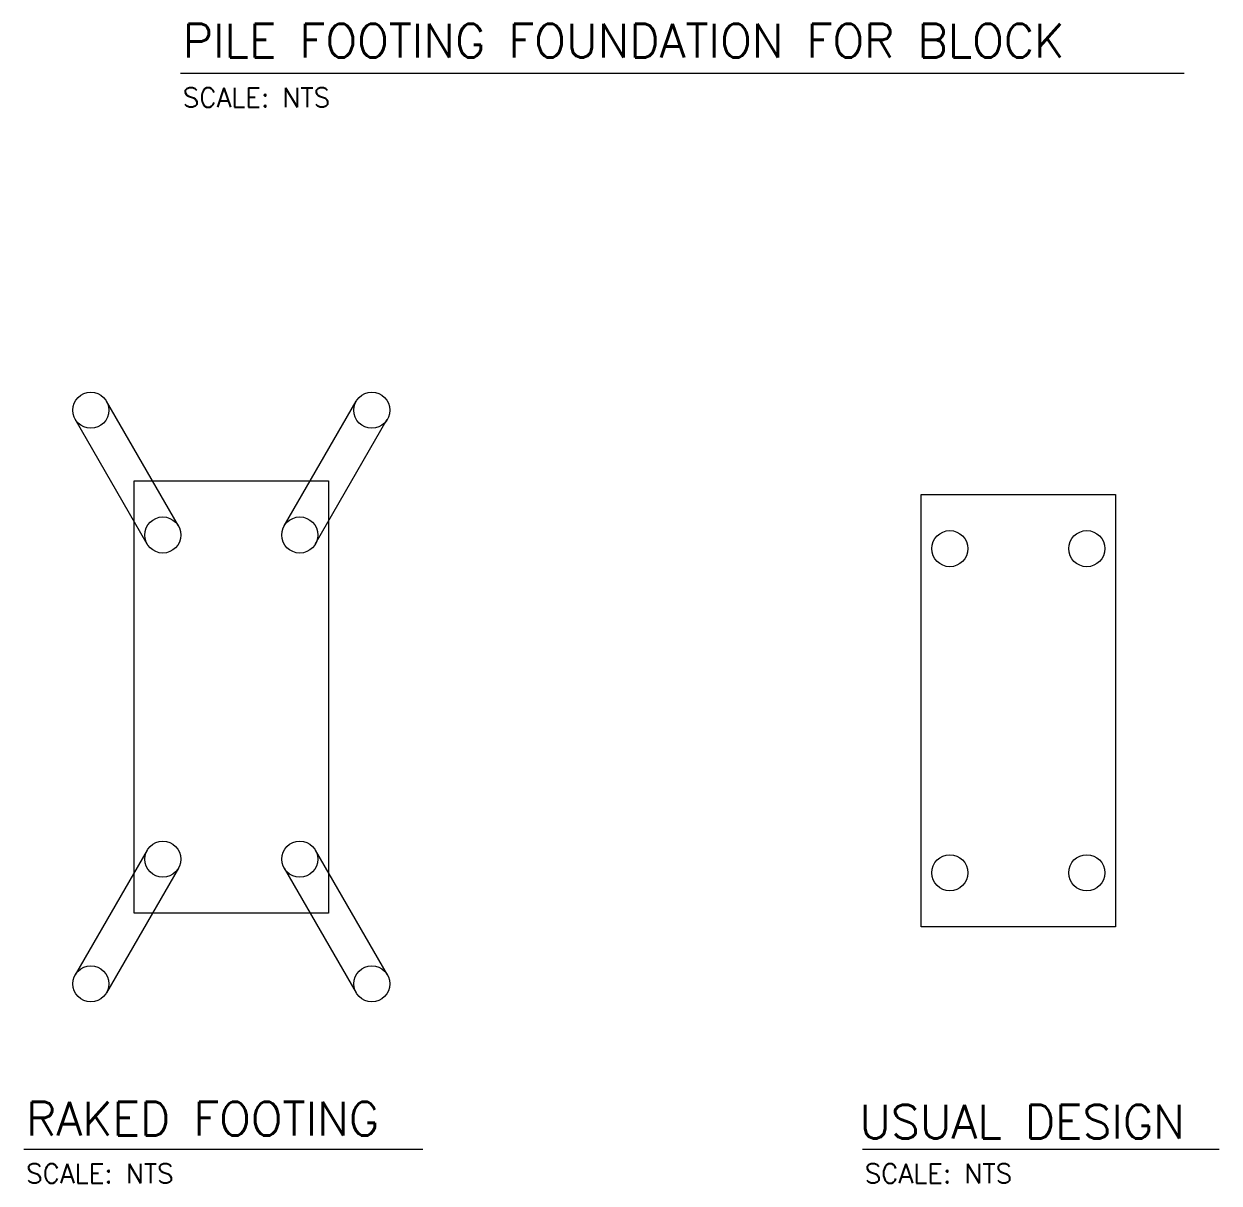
# Model space of a CAD drawing. Header units: inches. Extents: x 0 to 235202, y 0 to 186812.
# Drawn here: x 85628 to 98073, y 152406 to 164477 of the extents above; entities that cross this region are included whole.
import ezdxf

# ---------------------------------------------------------------- set-up
doc = ezdxf.new("R2010")
doc.units = ezdxf.units.IN
doc.header["$MEASUREMENT"] = 0
doc.layers.add('DIM', color=251, linetype='Continuous', lineweight=0)
doc.styles.add('SIMPLEX', font='simplex.shx')

msp = doc.modelspace()

# ---------------------------------------------------------------- linework, layer by layer
at = {"layer": 'DIM', "color": 170}
for p, q in [((87237, 159249), (86487, 160548)), ((88337, 159249), (89087, 160548)), ((86912, 159061), (86162, 160360)), ((88662, 159061), (89412, 160360)), ((86912, 155874), (86162, 154575)), ((88662, 155874), (89412, 154575)), ((87237, 155686), (86487, 154387)), ((88337, 155686), (89087, 154387))]:
    msp.add_line(p, q, dxfattribs=at)
at = {"layer": 'DIM', "color": 3}
for points in [[(87259, 163965), (97710, 163965)], [(85628, 152760), (89781, 152760)], [(94359, 152760), (98073, 152760)]]:
    msp.add_lwpolyline(points, dxfattribs=at)
at = {"layer": 'DIM', "color": 170}
for points in [[(86775, 155218), (86775, 159718), (88799, 159718), (88799, 155218)], [(94970, 155076), (94970, 159576), (96995, 159576), (96995, 155076)]]:
    msp.add_lwpolyline(points, close=True, dxfattribs=at)
for centre in [(86325, 160454), (89250, 160454), (87075, 159155), (88500, 159155), (95270, 159013), (96695, 159013), (87075, 155780), (88500, 155780), (95270, 155638), (96695, 155638), (86325, 154481), (89250, 154481)]:
    msp.add_circle(centre, 188, dxfattribs=at)

# ---------------------------------------------------------------- texts
at = {"layer": 'DIM', "color": 4, "style": 'SIMPLEX'}
for s, p in [('PILE FOOTING FOUNDATION FOR BLOCK', (87282, 164127)), ('RAKED FOOTING', (85651, 152902)), ('USUAL DESIGN', (94326, 152870))]:
    msp.add_text(s, height=350, dxfattribs=at).set_placement(p)
at = {"layer": 'DIM', "color": 3, "style": 'SIMPLEX'}
for p in [(87282, 163611), (85651, 152406), (94383, 152406)]:
    msp.add_text('SCALE: NTS', height=200, dxfattribs=at).set_placement(p)

doc.saveas('drawing.dxf')
